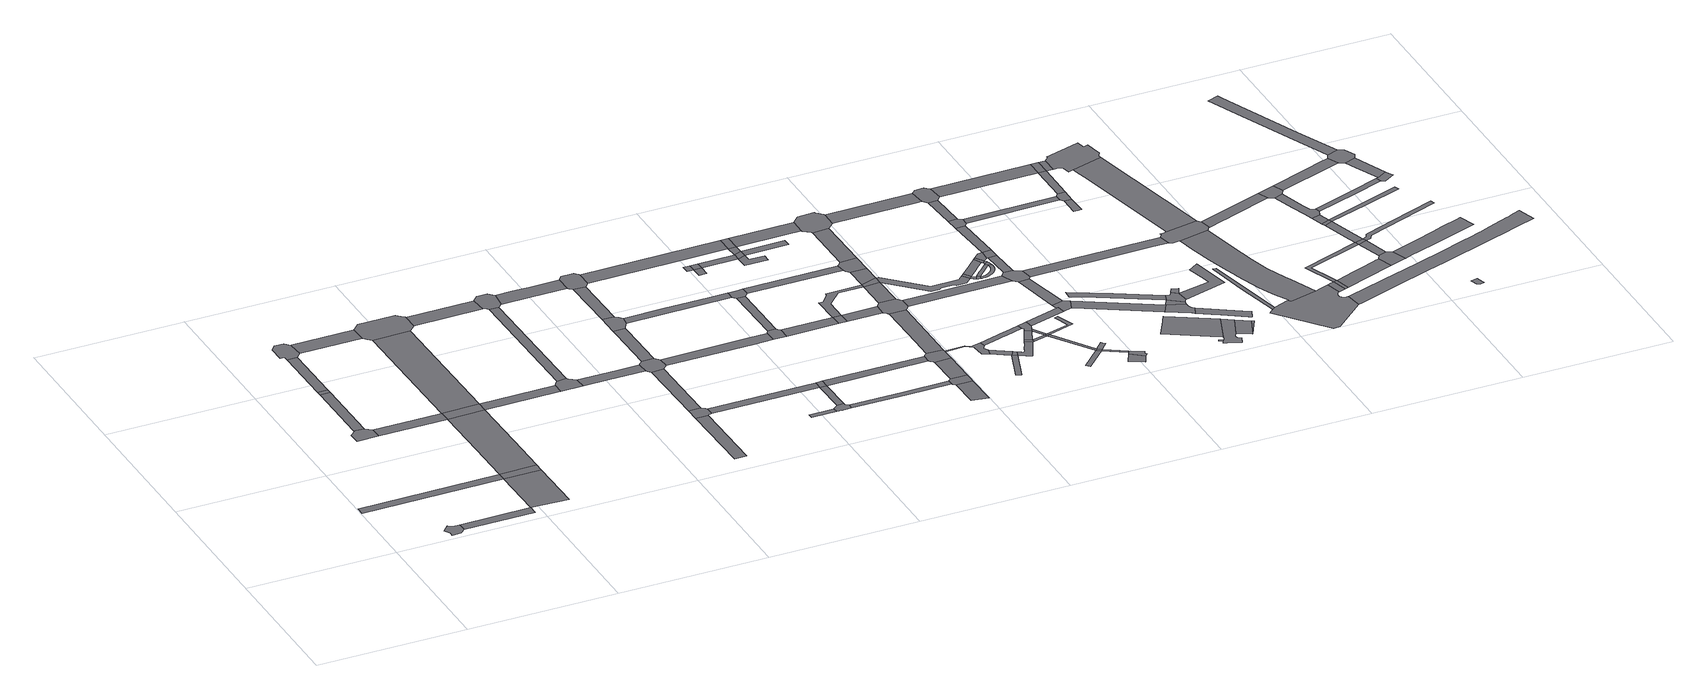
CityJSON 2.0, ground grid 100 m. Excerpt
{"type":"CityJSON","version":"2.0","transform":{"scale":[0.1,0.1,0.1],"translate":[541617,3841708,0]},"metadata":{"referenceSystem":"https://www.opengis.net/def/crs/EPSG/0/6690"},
"CityObjects":{
"road1":{"type":"Road","geometry":[{"type":"MultiSurface","lod":"1","boundaries":[[[0,1,2,3,4,5,6,7,8,9]]]}]},
"road2":{"type":"Road","attributes":{"RoadStructureAttribute.sectionType":"1"},"geometry":[{"type":"MultiSurface","lod":"1","boundaries":[[[10,11,12,13]]]}]},
"road3":{"type":"Road","attributes":{"RoadStructureAttribute.sectionType":"1"},"geometry":[{"type":"MultiSurface","lod":"1","boundaries":[[[14,9,8,15]]]}]},
"road4":{"type":"Road","geometry":[{"type":"MultiSurface","lod":"1","boundaries":[[[16,17,18,19,20,21,22]]]}]},
"road5":{"type":"Road","attributes":{"RoadStructureAttribute.sectionType":"1"},"geometry":[{"type":"MultiSurface","lod":"1","boundaries":[[[23,16,22,24]]]}]},
"road6":{"type":"Road","geometry":[{"type":"MultiSurface","lod":"1","boundaries":[[[25,23,24,26]]]}]},
"road7":{"type":"Road","attributes":{"RoadStructureAttribute.sectionType":"1"},"geometry":[{"type":"MultiSurface","lod":"1","boundaries":[[[27,28,25,26]]]}]},
"road8":{"type":"Road","attributes":{"RoadStructureAttribute.sectionType":"1"},"geometry":[{"type":"MultiSurface","lod":"1","boundaries":[[[29,21,20,30,31]]]}]},
"road9":{"type":"Road","geometry":[{"type":"MultiSurface","lod":"1","boundaries":[[[32,33,34,35,28,27,36,37,38]]]}]},
"road10":{"type":"Road","attributes":{"function":"3","RoadStructureAttribute.sectionType":"1"},"geometry":[{"type":"MultiSurface","lod":"1","boundaries":[[[12,14,39,40]]]}]},
"road11":{"type":"Road","geometry":[{"type":"MultiSurface","lod":"1","boundaries":[[[13,12,40,41]]]}]},
"road12":{"type":"Road","attributes":{"function":"3","RoadStructureAttribute.sectionType":"1"},"geometry":[{"type":"MultiSurface","lod":"1","boundaries":[[[42,43,30,44,45,13,41]]]}]},
"road13":{"type":"Road","attributes":{"RoadStructureAttribute.sectionType":"1"},"geometry":[{"type":"MultiSurface","lod":"1","boundaries":[[[46,37,36,47,48]]]}]},
"road14":{"type":"Road","geometry":[{"type":"MultiSurface","lod":"1","boundaries":[[[31,30,43,49]]]}]},
"road15":{"type":"Road","attributes":{"function":"3","RoadStructureAttribute.sectionType":"1"},"geometry":[{"type":"MultiSurface","lod":"1","boundaries":[[[50,51,31,49,52]]]}]},
"road16":{"type":"Road","geometry":[{"type":"MultiSurface","lod":"1","boundaries":[[[53,54,55,56,48,47,57,58,51,50,59,60,61,62,63,64,65,66]]]}]},
"road17":{"type":"Road","attributes":{"RoadStructureAttribute.sectionType":"1"},"geometry":[{"type":"MultiSurface","lod":"1","boundaries":[[[67,49,43,68,69]]]}]},
"road18":{"type":"Road","geometry":[{"type":"MultiSurface","lod":"1","boundaries":[[[70,71,72,73,67,69,74,75]]]}]},
"road19":{"type":"Road","attributes":{"RoadStructureAttribute.sectionType":"1"},"geometry":[{"type":"MultiSurface","lod":"1","boundaries":[[[62,61,76,77]]]}]},
"road20":{"type":"Road","attributes":{"RoadStructureAttribute.sectionType":"1"},"geometry":[{"type":"MultiSurface","lod":"1","boundaries":[[[78,72,71,79]]]}]},
"road21":{"type":"Road","attributes":{"RoadStructureAttribute.sectionType":"1"},"geometry":[{"type":"MultiSurface","lod":"1","boundaries":[[[80,81,75,74,82,83,84,85]]]}]},
"road22":{"type":"Road","attributes":{"RoadStructureAttribute.sectionType":"1"},"geometry":[{"type":"MultiSurface","lod":"1","boundaries":[[[86,87,88,89]]]}]},
"road23":{"type":"Road","geometry":[{"type":"MultiSurface","lod":"1","boundaries":[[[90,91,92,77,76,93,94,95,78,79,96,97,98,99,100,101,102,103]]]}]},
"road24":{"type":"Road","geometry":[{"type":"MultiSurface","lod":"1","boundaries":[[[104,105,106,107,87,86,108,109,110,111,112]]]}]},
"road25":{"type":"Road","attributes":{"RoadStructureAttribute.sectionType":"1"},"geometry":[{"type":"MultiSurface","lod":"1","boundaries":[[[113,114,115,116,107,106]]]}]},
"road26":{"type":"Road","geometry":[{"type":"MultiSurface","lod":"1","boundaries":[[[117,118,119,85,84,115,114,120,121,122]]]}]},
"road27":{"type":"Road","attributes":{"RoadStructureAttribute.sectionType":"1"},"geometry":[{"type":"MultiSurface","lod":"1","boundaries":[[[123,124,125,100,99,126,127,128]]]}]},
"road28":{"type":"Road","attributes":{"RoadStructureAttribute.sectionType":"1"},"geometry":[{"type":"MultiSurface","lod":"1","boundaries":[[[129,130,131,119,118,132,133,134]]]}]},
"road29":{"type":"Road","geometry":[{"type":"MultiSurface","lod":"1","boundaries":[[[135,136,137,138,129,134,139,140,141,142,143]]]}]},
"road30":{"type":"Road","attributes":{"RoadStructureAttribute.sectionType":"1"},"geometry":[{"type":"MultiSurface","lod":"1","boundaries":[[[144,137,136,145]]]}]},
"road31":{"type":"Road","attributes":{"RoadStructureAttribute.sectionType":"1"},"geometry":[{"type":"MultiSurface","lod":"1","boundaries":[[[112,111,146,147]]]}]},
"road32":{"type":"Road","geometry":[{"type":"MultiSurface","lod":"1","boundaries":[[[148,149,150,128,127,151,152,144,145,153,154,155,156,157,158,159]]]}]},
"road33":{"type":"Road","geometry":[{"type":"MultiSurface","lod":"1","boundaries":[[[160,161,162,163,164]]]}]},
"road34":{"type":"Road","attributes":{"RoadStructureAttribute.sectionType":"1"},"geometry":[{"type":"MultiSurface","lod":"1","boundaries":[[[165,166,122,121,167,168]]]}]},
"road35":{"type":"Road","geometry":[{"type":"MultiSurface","lod":"1","boundaries":[[[169,170,171,172,173,174,160,164,175,176,177,178,179,180,181]]]}]},
"road36":{"type":"Road","attributes":{"RoadStructureAttribute.sectionType":"1"},"geometry":[{"type":"MultiSurface","lod":"1","boundaries":[[[182,183,184,143,142,185,186]]]}]},
"road37":{"type":"Road","attributes":{"RoadStructureAttribute.sectionType":"1"},"geometry":[{"type":"MultiSurface","lod":"1","boundaries":[[[146,172,171,187]]]}]},
"road38":{"type":"Road","geometry":[{"type":"MultiSurface","lod":"1","boundaries":[[[147,146,187,188]]]}]},
"road39":{"type":"Road","geometry":[{"type":"MultiSurface","lod":"1","boundaries":[[[189,190,165,168,191,192,193,194]]]}]},
"road40":{"type":"Road","attributes":{"RoadStructureAttribute.sectionType":"1"},"geometry":[{"type":"MultiSurface","lod":"1","boundaries":[[[156,155,195,196,197,198]]]}]},
"road41":{"type":"Road","attributes":{"RoadStructureAttribute.sectionType":"1"},"geometry":[{"type":"MultiSurface","lod":"1","boundaries":[[[199,189,194,200]]]}]},
"road42":{"type":"Road","attributes":{"RoadStructureAttribute.sectionType":"1"},"geometry":[{"type":"MultiSurface","lod":"1","boundaries":[[[201,181,180,202,203,204]]]}]},
"road43":{"type":"Road","attributes":{"RoadStructureAttribute.sectionType":"1"},"geometry":[{"type":"MultiSurface","lod":"1","boundaries":[[[205,206,207,208]]]}]},
"road44":{"type":"Road","geometry":[{"type":"MultiSurface","lod":"1","boundaries":[[[209,210,186,185,199,200,211,212]]]}]},
"road45":{"type":"Road","geometry":[{"type":"MultiSurface","lod":"1","boundaries":[[[213,214,215,208]]]}]},
"road46":{"type":"Road","attributes":{"RoadStructureAttribute.sectionType":"1"},"geometry":[{"type":"MultiSurface","lod":"1","boundaries":[[[188,187,216,217]]]}]},
"road47":{"type":"Road","geometry":[{"type":"MultiSurface","lod":"1","boundaries":[[[218,205,208,215]]]}]},
"road48":{"type":"Road","attributes":{"RoadStructureAttribute.sectionType":"1"},"geometry":[{"type":"MultiSurface","lod":"1","boundaries":[[[219,192,191,220]]]}]},
"road49":{"type":"Road","attributes":{"RoadStructureAttribute.sectionType":"1"},"geometry":[{"type":"MultiSurface","lod":"1","boundaries":[[[221,218,215,222]]]}]},
"road50":{"type":"Road","geometry":[{"type":"MultiSurface","lod":"1","boundaries":[[[223,219,220,224]]]}]},
"road51":{"type":"Road","attributes":{"RoadStructureAttribute.sectionType":"1"},"geometry":[{"type":"MultiSurface","lod":"1","boundaries":[[[225,226,227,228]]]}]},
"road52":{"type":"Road","geometry":[{"type":"MultiSurface","lod":"1","boundaries":[[[229,221,222,230]]]}]},
"road53":{"type":"Road","geometry":[{"type":"MultiSurface","lod":"1","boundaries":[[[231,232,233,234,235,204,203,236,226,225]]]}]},
"road54":{"type":"Road","attributes":{"RoadStructureAttribute.sectionType":"1"},"geometry":[{"type":"MultiSurface","lod":"1","boundaries":[[[237,197,221,229]]]}]},
"road55":{"type":"Road","geometry":[{"type":"MultiSurface","lod":"1","boundaries":[[[238,239,240,241,230,222]]]}]},
"road56":{"type":"Road","geometry":[{"type":"MultiSurface","lod":"1","boundaries":[[[198,197,237,242]]]}]},
"road57":{"type":"Road","attributes":{"RoadStructureAttribute.sectionType":"1"},"geometry":[{"type":"MultiSurface","lod":"1","boundaries":[[[212,211,243,244,245]]]}]},
"road58":{"type":"Road","attributes":{"RoadStructureAttribute.sectionType":"1"},"geometry":[{"type":"MultiSurface","lod":"1","boundaries":[[[246,247,234,233]]]}]},
"road59":{"type":"Road","attributes":{"RoadStructureAttribute.sectionType":"1"},"geometry":[{"type":"MultiSurface","lod":"1","boundaries":[[[248,223,224,249]]]}]},
"road60":{"type":"Road","geometry":[{"type":"MultiSurface","lod":"1","boundaries":[[[250,251,252,217,216,253,254,247,246,255,256,257]]]}]},
"road61":{"type":"Road","geometry":[{"type":"MultiSurface","lod":"1","boundaries":[[[258,259,260,261,219,223,262,263,264,265]]]}]},
"road62":{"type":"Road","attributes":{"RoadStructureAttribute.sectionType":"1"},"geometry":[{"type":"MultiSurface","lod":"1","boundaries":[[[266,267,229,230]]]}]},
"road63":{"type":"Road","attributes":{"RoadStructureAttribute.sectionType":"1"},"geometry":[{"type":"MultiSurface","lod":"1","boundaries":[[[268,269,250,257,270,271]]]}]},
"road64":{"type":"Road","attributes":{"RoadStructureAttribute.sectionType":"1"},"geometry":[{"type":"MultiSurface","lod":"1","boundaries":[[[272,273,274,256,255,275,276,277,278,279,280,281,282]]]}]},
"road65":{"type":"Road","attributes":{"RoadStructureAttribute.sectionType":"1"},"geometry":[{"type":"MultiSurface","lod":"1","boundaries":[[[242,237,283,284,285]]]}]},
"road66":{"type":"Road","geometry":[{"type":"MultiSurface","lod":"1","boundaries":[[[286,287,288,248,249,289,290,268,271,291,292,293,294,295,296,297]]]}]},
"road67":{"type":"Road","attributes":{"RoadStructureAttribute.sectionType":"1"},"geometry":[{"type":"MultiSurface","lod":"1","boundaries":[[[298,264,299,286,297]]]}]},
"road68":{"type":"Road","geometry":[{"type":"MultiSurface","lod":"1","boundaries":[[[300,265,264,298]]]}]},
"road69":{"type":"Road","geometry":[{"type":"MultiSurface","lod":"1","boundaries":[[[301,302,303,304,305,306]]]}]},
"road70":{"type":"Road","attributes":{"RoadStructureAttribute.sectionType":"1"},"geometry":[{"type":"MultiSurface","lod":"1","boundaries":[[[307,308,265,300,309]]]}]},
"road71":{"type":"Road","attributes":{"RoadStructureAttribute.sectionType":"1"},"geometry":[{"type":"MultiSurface","lod":"1","boundaries":[[[310,279,278,301,311]]]}]},
"road72":{"type":"Road","geometry":[{"type":"MultiSurface","lod":"1","boundaries":[[[312,313,245,244,314,315,307,309,316,317,318]]]}]},
"road73":{"type":"Road","geometry":[{"type":"MultiSurface","lod":"1","boundaries":[[[311,301,306,319]]]}]},
"road74":{"type":"Road","attributes":{"RoadStructureAttribute.sectionType":"1"},"geometry":[{"type":"MultiSurface","lod":"1","boundaries":[[[320,321,312,318]]]}]},
"road75":{"type":"Road","attributes":{"RoadStructureAttribute.sectionType":"1"},"geometry":[{"type":"MultiSurface","lod":"1","boundaries":[[[322,323,324,325,282,281,326,327,328,329]]]}]},
"road76":{"type":"Road","attributes":{"RoadStructureAttribute.sectionType":"1"},"geometry":[{"type":"MultiSurface","lod":"1","boundaries":[[[330,331,332,333,334,335,336,337,319,306,338,339,340,341,342,343,344,345,346,347,348]]]}]},
"road77":{"type":"Road","geometry":[{"type":"MultiSurface","lod":"1","boundaries":[[[349,350,351,352,353,354,285,284,355,356,321,320,357,358,359,360]]]}]},
"road78":{"type":"Road","geometry":[{"type":"MultiSurface","lod":"1","boundaries":[[[361,330,348,362,363]]]}]},
"road79":{"type":"Road","attributes":{"RoadStructureAttribute.sectionType":"1"},"geometry":[{"type":"MultiSurface","lod":"1","boundaries":[[[364,365,366,300,298,367,368,369,370,371,372,373,374]]]}]},
"road80":{"type":"Road","attributes":{"RoadStructureAttribute.sectionType":"1"},"geometry":[{"type":"MultiSurface","lod":"1","boundaries":[[[375,361,363,376]]]}]},
"road81":{"type":"Road","geometry":[{"type":"MultiSurface","lod":"1","boundaries":[[[377,363,362,378]]]}]},
"road82":{"type":"Road","attributes":{"RoadStructureAttribute.sectionType":"1"},"geometry":[{"type":"MultiSurface","lod":"1","boundaries":[[[379,294,293,380,381]]]}]},
"road83":{"type":"Road","geometry":[{"type":"MultiSurface","lod":"1","boundaries":[[[382,322,329,383,375,376,384,385]]]}]},
"road84":{"type":"Road","geometry":[{"type":"MultiSurface","lod":"1","boundaries":[[[384,376,377,386]]]}]},
"road85":{"type":"Road","geometry":[{"type":"MultiSurface","lod":"1","boundaries":[[[386,377,378,387]]]}]},
"road86":{"type":"Road","geometry":[{"type":"MultiSurface","lod":"1","boundaries":[[[388,389,390,391,392,393]]]}]},
"road87":{"type":"Road","geometry":[{"type":"MultiSurface","lod":"1","boundaries":[[[387,378,388,394]]]}]},
"road88":{"type":"Road","geometry":[{"type":"MultiSurface","lod":"1","boundaries":[[[395,374,373,396]]]}]},
"road89":{"type":"Road","geometry":[{"type":"MultiSurface","lod":"1","boundaries":[[[394,388,393,397]]]}]},
"road90":{"type":"Road","geometry":[{"type":"MultiSurface","lod":"1","boundaries":[[[398,396,373,399,400,401]]]}]},
"road91":{"type":"Road","geometry":[{"type":"MultiSurface","lod":"1","boundaries":[[[402,403,404,405,406,386,387]]]}]},
"road92":{"type":"Road","attributes":{"RoadStructureAttribute.sectionType":"1"},"geometry":[{"type":"MultiSurface","lod":"1","boundaries":[[[407,382,385,408]]]}]},
"road93":{"type":"Road","geometry":[{"type":"MultiSurface","lod":"1","boundaries":[[[409,401,400,410,411,412]]]}]},
"road94":{"type":"Road","geometry":[{"type":"MultiSurface","lod":"1","boundaries":[[[413,414,415,394,397]]]}]},
"road95":{"type":"Road","geometry":[{"type":"MultiSurface","lod":"1","boundaries":[[[397,393,416,417]]]}]},
"road96":{"type":"Road","attributes":{"RoadStructureAttribute.sectionType":"1"},"geometry":[{"type":"MultiSurface","lod":"1","boundaries":[[[418,419,395,396,420,421,422]]]}]},
"road97":{"type":"Road","geometry":[{"type":"MultiSurface","lod":"1","boundaries":[[[423,424,425,409,412,426,427,428]]]}]},
"road98":{"type":"Road","attributes":{"RoadStructureAttribute.sectionType":"1"},"geometry":[{"type":"MultiSurface","lod":"1","boundaries":[[[360,359,429,430,431]]]}]},
"road99":{"type":"Road","geometry":[{"type":"MultiSurface","lod":"1","boundaries":[[[432,433,434,435]]]}]},
"road100":{"type":"Road","geometry":[{"type":"MultiSurface","lod":"1","boundaries":[[[428,436,437,438,439,440,441,442,443,444,445,446,447,448,449,450,451,452,453,412,411,454,455,456,457,458,459,460,461,462,463,464,465,466,467,468,469,470,471,472]]]}]},
"road101":{"type":"Road","geometry":[{"type":"MultiSurface","lod":"1","boundaries":[[[417,416,432,435,473,474,475]]]}]},
"road102":{"type":"Road","geometry":[{"type":"MultiSurface","lod":"1","boundaries":[[[476,418,422,477,478]]]}]},
"road103":{"type":"Road","geometry":[{"type":"MultiSurface","lod":"1","boundaries":[[[479,478,477,480,481,482]]]}]},
"road104":{"type":"Road","geometry":[{"type":"MultiSurface","lod":"1","boundaries":[[[483,484,482,481,423,428,472]]]}]},
"road105":{"type":"Road","geometry":[{"type":"MultiSurface","lod":"1","boundaries":[[[485,486,487,488,407,408,489,490,491,492,493]]]}]},
"road106":{"type":"Road","attributes":{"RoadStructureAttribute.sectionType":"1"},"geometry":[{"type":"MultiSurface","lod":"1","boundaries":[[[494,495,476,478,496]]]}]},
"road107":{"type":"Road","attributes":{"RoadStructureAttribute.sectionType":"1"},"geometry":[{"type":"MultiSurface","lod":"1","boundaries":[[[497,498,486,485]]]}]},
"road108":{"type":"Road","geometry":[{"type":"MultiSurface","lod":"1","boundaries":[[[499,500,381,380,498,497,501,502]]]}]},
"road109":{"type":"Road","attributes":{"RoadStructureAttribute.sectionType":"1"},"geometry":[{"type":"MultiSurface","lod":"1","boundaries":[[[503,504,505,500,499]]]}]},
"road110":{"type":"Road","geometry":[{"type":"MultiSurface","lod":"1","boundaries":[[[506,494,496,505,504]]]}]},
"road111":{"type":"Road","attributes":{"RoadStructureAttribute.sectionType":"1"},"geometry":[{"type":"MultiSurface","lod":"1","boundaries":[[[507,508,494,506]]]}]},
"road112":{"type":"Road","geometry":[{"type":"MultiSurface","lod":"1","boundaries":[[[509,510,508,507,511,512]]]}]},
"road113":{"type":"Road","attributes":{"RoadStructureAttribute.sectionType":"1"},"geometry":[{"type":"MultiSurface","lod":"1","boundaries":[[[513,510,509,514]]]}]},
"road114":{"type":"Road","attributes":{"RoadStructureAttribute.sectionType":"1"},"geometry":[{"type":"MultiSurface","lod":"1","boundaries":[[[493,492,515,516,517,518]]]}]},
"road115":{"type":"Road","geometry":[{"type":"MultiSurface","lod":"1","boundaries":[[[519,520,521,522,431,430,523,524,513,514,525,526,527,528]]]}]},
"road116":{"type":"Road","geometry":[{"type":"MultiSurface","lod":"1","boundaries":[[[529,530,531,532,533,534]]]}]},
"road117":{"type":"Road","geometry":[{"type":"MultiSurface","lod":"1","boundaries":[[[535,536,537,538,539,540,541,542,543]]]}]},
"road118":{"type":"Road","geometry":[{"type":"MultiSurface","lod":"1","boundaries":[[[544,545,546,547]]]}]},
"road119":{"type":"Road","geometry":[{"type":"MultiSurface","lod":"1","boundaries":[[[518,517,548,549,550,551,552,553,554]]]}]},
"road120":{"type":"Road","attributes":{"RoadStructureAttribute.sectionType":"1"},"geometry":[{"type":"MultiSurface","lod":"1","boundaries":[[[555,512,511,556]]]}]},
"road121":{"type":"Road","geometry":[{"type":"MultiSurface","lod":"1","boundaries":[[[533,518,554,557]]]}]},
"road122":{"type":"Road","attributes":{"RoadStructureAttribute.sectionType":"1"},"geometry":[{"type":"MultiSurface","lod":"1","boundaries":[[[502,501,558,559,560,561,562,563]]]}]},
"road123":{"type":"Road","geometry":[{"type":"MultiSurface","lod":"1","boundaries":[[[543,542,564,565,566,547,546,567,568,569,570,571,572,573,574,575,576,577]]]}]},
"road124":{"type":"Road","geometry":[{"type":"MultiSurface","lod":"1","boundaries":[[[578,579,534,533,557,580,581,582]]]}]},
"road125":{"type":"Road","geometry":[{"type":"MultiSurface","lod":"1","boundaries":[[[583,584,578,582]]]}]},
"road126":{"type":"Road","attributes":{"RoadStructureAttribute.sectionType":"1"},"geometry":[{"type":"MultiSurface","lod":"1","boundaries":[[[585,528,527,586]]]}]},
"road127":{"type":"Road","geometry":[{"type":"MultiSurface","lod":"1","boundaries":[[[577,576,587,588]]]}]},
"road128":{"type":"Road","attributes":{"RoadStructureAttribute.sectionType":"1"},"geometry":[{"type":"MultiSurface","lod":"1","boundaries":[[[589,550,549,590,591,592,593,594]]]}]},
"road129":{"type":"Road","geometry":[{"type":"MultiSurface","lod":"1","boundaries":[[[595,588,587]]]}]},
"road130":{"type":"Road","geometry":[{"type":"MultiSurface","lod":"1","boundaries":[[[596,597,598,599,600,601,582,581]]]}]},
"road131":{"type":"Road","geometry":[{"type":"MultiSurface","lod":"1","boundaries":[[[602,603,604,605,606]]]}]},
"road132":{"type":"Road","geometry":[{"type":"MultiSurface","lod":"1","boundaries":[[[607,555,556,602,606,608]]]}]},
"road133":{"type":"Road","attributes":{"RoadStructureAttribute.sectionType":"1"},"geometry":[{"type":"MultiSurface","lod":"1","boundaries":[[[586,607,608,609]]]}]},
"road134":{"type":"Road","geometry":[{"type":"MultiSurface","lod":"1","boundaries":[[[610,611,612,613,614,615,616,617]]]}]},
"road135":{"type":"Road","geometry":[{"type":"MultiSurface","lod":"1","boundaries":[[[618,585,586,609]]]}]},
"road136":{"type":"Road","geometry":[{"type":"MultiSurface","lod":"1","boundaries":[[[619,618,609,620]]]}]},
"road137":{"type":"Road","geometry":[{"type":"MultiSurface","lod":"1","boundaries":[[[621,622,623,624,625,626,627,628,617,616,629,630,631,632,633,634,635,636,637,638,639,640,641,642,643,644,645,646,647,648,649]]]}]},
"road138":{"type":"Road","geometry":[{"type":"MultiSurface","lod":"1","boundaries":[[[650,651,652,653,654,563,562,655,656,657,658,659,660,661]]]}]},
"road139":{"type":"Road","attributes":{"function":"1"},"geometry":[{"type":"MultiSurface","lod":"1","boundaries":[[[662,663,664,665,666,667,668,669,670,658,657,671,672,673,674,675,676,677,678,679,680,681,682,683,684,685,686,687,624,623]]]}]},
"road140":{"type":"Road","geometry":[{"type":"MultiSurface","lod":"1","boundaries":[[[688,689,690,691,692,693,694,651,650]]]}]},
"road141":{"type":"Road","geometry":[{"type":"MultiSurface","lod":"1","boundaries":[[[695,696,697,698,699,700,701,702,703,704,619,620,705,706,707,708,689,688,709,710,711]]]}]},
"road142":{"type":"Road","attributes":{"RoadStructureAttribute.sectionType":"1"},"geometry":[{"type":"MultiSurface","lod":"1","boundaries":[[[712,713,621,649,714]]]}]},
"road143":{"type":"Road","geometry":[{"type":"MultiSurface","lod":"1","boundaries":[[[715,712,714,716]]]}]},
"road144":{"type":"Road","attributes":{"RoadStructureAttribute.sectionType":"1"},"geometry":[{"type":"MultiSurface","lod":"1","boundaries":[[[717,661,660,718,719,720,721]]]}]},
"road145":{"type":"Road","geometry":[{"type":"MultiSurface","lod":"1","boundaries":[[[722,723,712,715,724,725,726,727]]]}]},
"road146":{"type":"Road","attributes":{"RoadStructureAttribute.sectionType":"1"},"geometry":[{"type":"MultiSurface","lod":"1","boundaries":[[[728,729,730,731,732,733,715,716,734,735]]]}]},
"road147":{"type":"Road","geometry":[{"type":"MultiSurface","lod":"1","boundaries":[[[736,717,721,737,738,739]]]}]},
"road148":{"type":"Road","geometry":[{"type":"MultiSurface","lod":"1","boundaries":[[[740,741,742,743]]]}]},
"road149":{"type":"Road","geometry":[{"type":"MultiSurface","lod":"1","boundaries":[[[743,742,744,745]]]}]},
"road150":{"type":"Road","attributes":{"RoadStructureAttribute.sectionType":"1"},"geometry":[{"type":"MultiSurface","lod":"1","boundaries":[[[746,747,748,738,737,749,750,751,741,740,752,753]]]}]},
"road151":{"type":"Road","attributes":{"RoadStructureAttribute.sectionType":"1"},"geometry":[{"type":"MultiSurface","lod":"1","boundaries":[[[754,755,745,744,756,722,757]]]}]},
"road152":{"type":"Road","geometry":[{"type":"MultiSurface","lod":"1","boundaries":[[[757,722,727,758]]]}]},
"road153":{"type":"Road","attributes":{"RoadStructureAttribute.sectionType":"1"},"geometry":[{"type":"MultiSurface","lod":"1","boundaries":[[[758,727,759,760]]]}]},
"road154":{"type":"Road","geometry":[{"type":"MultiSurface","lod":"1","boundaries":[[[761,762,760,759,763,728,735,764,765,766,767]]]}]},
"road155":{"type":"Road","geometry":[{"type":"MultiSurface","lod":"1","boundaries":[[[768,769,770,771,772,773]]]}]},
"road156":{"type":"Road","attributes":{"RoadStructureAttribute.sectionType":"1"},"geometry":[{"type":"MultiSurface","lod":"1","boundaries":[[[774,775,776,777,778,779,780,781,782,783,784,785,786,787,788,789,790,791,792,633,632,793,794,795,796,797,798,799,800,801,802,803]]]}]},
"road157":{"type":"Road","attributes":{"RoadStructureAttribute.sectionType":"1"},"geometry":[{"type":"MultiSurface","lod":"1","boundaries":[[[804,805,806,807,736,739,808,809]]]}]},
"road158":{"type":"Road","geometry":[{"type":"MultiSurface","lod":"1","boundaries":[[[810,811,812,813,743,745]]]}]},
"road159":{"type":"Road","geometry":[{"type":"MultiSurface","lod":"1","boundaries":[[[814,815,753,752,816,817]]]}]},
"road160":{"type":"Road","geometry":[{"type":"MultiSurface","lod":"1","boundaries":[[[818,819,820,821,822,757,758,823,824,825]]]}]},
"road161":{"type":"Road","attributes":{"RoadStructureAttribute.sectionType":"1"},"geometry":[{"type":"MultiSurface","lod":"1","boundaries":[[[826,827,828,829,830,831,832,767,766,833,834,835,836,837,838]]]}]},
"road162":{"type":"Road","attributes":{"RoadStructureAttribute.sectionType":"1"},"geometry":[{"type":"MultiSurface","lod":"1","boundaries":[[[839,840,841,842,843,844,845,846,847,848,849,850]]]}]},
"road163":{"type":"Road","geometry":[{"type":"MultiSurface","lod":"1","boundaries":[[[850,849,804,809,851,852,853,854]]]}]},
"road164":{"type":"Road","attributes":{"RoadStructureAttribute.sectionType":"1"},"geometry":[{"type":"MultiSurface","lod":"1","boundaries":[[[852,851,855,856,857]]]}]},
"road165":{"type":"Road","geometry":[{"type":"MultiSurface","lod":"1","boundaries":[[[858,857,856,814,817,859,860]]]}]}
},
"vertices":[
[453,133,0],[436,133,0],[409,156,0],[370,111,0],[391,73,0],[390,57,0],[390,42,0],[450,42,0],[484,73,0],[483,134,0],
[10,564,0],[10,505,0],[951,512,0],[950,573,0],
[954,138,0],[955,76,0],
[377,1406,0],[377,1398,0],[341,1367,0],[342,1288,0],[486,1289,0],[485,1368,0],[444,1404,0],
[374,1879,0],[441,1879,0],
[374,1911,0],[440,1912,0],
[437,2337,0],[370,2336,0],
[763,1370,0],[944,1292,0],[943,1371,0],
[368,2516,0],[338,2480,0],[341,2370,0],[370,2370,0],[469,2371,0],[461,2481,0],[429,2512,0],
[1204,125,0],[1201,514,0],
[1201,575,0],
[1199,897,0],[1194,1296,0],[948,895,0],[950,582,0],
[470,2481,0],[884,2373,0],[881,2485,0],
[1193,1373,0],
[1183,2328,0],[932,2325,0],[1193,1375,0],
[931,2534,0],[929,2532,0],[905,2509,0],[886,2490,0],[887,2371,0],[907,2350,0],[1207,2353,0],[1226,2372,0],[1230,2376,0],[1229,2488,0],[1225,2491,0],[1205,2510,0],[1181,2533,0],[1181,2535,0],
[1698,1379,0],[1682,1300,0],[1699,1300,0],
[1801,1416,0],[1794,1423,0],[1729,1417,0],[1721,1408,0],[1848,1302,0],[1843,1381,0],
[1690,2381,0],[1679,2491,0],
[1722,2358,0],[1784,2357,0],
[2125,1383,0],[2011,1382,0],[2012,1303,0],[2125,1303,0],[2264,1303,0],[2258,1384,0],
[2380,668,0],[2299,667,0],[2306,136,0],[2387,139,0],
[1720,2529,0],[1719,2528,0],[1704,2514,0],[1699,2382,0],[1701,2380,0],[1722,2359,0],[1786,2359,0],[1808,2380,0],[1811,2383,0],[1813,2383,0],[1823,2492,0],[1798,2517,0],[1788,2527,0],[1788,2529,0],
[2402,746,0],[2399,749,0],[2378,768,0],[2297,767,0],[2388,674,0],[2389,675,0],[2401,677,0],[2410,681,0],[2407,741,0],
[2376,909,0],[2372,1278,0],[2291,1272,0],[2295,908,0],
[2390,1396,0],[2370,1417,0],[2290,1413,0],[2391,1297,0],[2402,1308,0],[2399,1386,0],
[2049,2494,0],[2000,2494,0],[1927,2493,0],[2002,2384,0],[2250,2385,0],[2250,2496,0],
[2285,1808,0],[2285,1786,0],[2286,1768,0],[2366,1769,0],[2365,1787,0],[2365,1809,0],
[2384,1943,0],[2364,1962,0],[2284,1961,0],[2285,1813,0],[2368,1814,0],[2385,1842,0],[2392,1854,0],[2397,1861,0],[2406,1921,0],
[2279,2357,0],[2359,2355,0],
[3129,684,0],[3129,744,0],
[2278,2528,0],[2258,2505,0],[2254,2500,0],[2255,2380,0],[2259,2376,0],[2379,2378,0],[2383,2382,0],[2387,2386,0],[2386,2497,0],[2382,2502,0],[2378,2505,0],[2359,2526,0],
[3098,419,0],[2933,417,0],[2933,399,0],[2934,382,0],[3099,385,0],
[3112,1394,0],[2986,1392,0],[2987,1312,0],[3113,1313,0],
[3196,423,0],[3179,438,0],[3178,450,0],[3133,449,0],[3116,434,0],[3102,422,0],[3110,385,0],[3117,385,0],[3134,385,0],[3134,380,0],[3157,380,0],[3196,381,0],[3200,420,0],
[2981,1926,0],[2671,1924,0],[2409,1921,0],[3100,1868,0],[3099,1927,0],
[3173,684,0],
[3173,744,0],
[3126,1418,0],[3116,1400,0],[3203,1314,0],[3202,1395,0],[3197,1401,0],[3181,1418,0],
[2971,2392,0],[3305,2396,0],[3324,2396,0],[3323,2505,0],
[3123,1845,0],[3178,1845,0],
[3565,422,0],[3565,382,0],[3863,383,0],[3862,424,0],
[3030,2311,0],[2986,2310,0],[2986,2258,0],[3031,2259,0],
[3171,1928,0],[3130,1927,0],[3202,1869,0],[3202,1928,0],
[3032,2185,0],[3084,2186,0],[3083,2259,0],
[3849,688,0],[3851,747,0],
[3082,2311,0],
[3550,1398,0],[3550,1317,0],
[3327,2314,0],[3328,2262,0],
[3607,1399,0],[3608,1317,0],
[3993,365,0],[3883,363,0],[3886,160,0],[3996,138,0],
[3378,2334,0],[3380,2282,0],
[3993,388,0],[3992,418,0],[3992,443,0],[3883,442,0],[3868,429,0],[3868,378,0],
[3376,2397,0],
[3330,2176,0],[3487,2175,0],[3487,2227,0],[3381,2228,0],
[3375,2506,0],
[3286,1870,0],[3841,1873,0],[3833,1933,0],
[3989,660,0],[3880,658,0],
[3845,1402,0],[3844,1319,0],
[3879,776,0],[3874,770,0],[3859,756,0],[3859,678,0],[3875,663,0],[3988,745,0],[3988,752,0],[3988,769,0],
[3629,1667,0],[3627,1648,0],[3575,1589,0],[3547,1589,0],[3604,1547,0],[3700,1642,0],[3870,1644,0],[3870,1669,0],
[3673,2287,0],[3673,2339,0],
[3873,1291,0],[3876,924,0],[3986,925,0],[3984,1289,0],
[4175,737,0],[4160,734,0],[4123,756,0],[4123,748,0],[4170,718,0],[4178,629,0],[4219,605,0],[4231,652,0],[4215,680,0],[4232,712,0],[4225,751,0],
[3713,2400,0],[3809,2401,0],[3812,2510,0],
[3872,1433,0],[3867,1428,0],[3861,1420,0],[3863,1300,0],[3868,1295,0],[3988,1294,0],[3995,1301,0],[4014,1321,0],[4011,1401,0],[3992,1421,0],[3987,1427,0],[3982,1432,0],
[3980,1651,0],[3870,1629,0],
[3980,1710,0],
[4332,538,0],[4254,315,0],[4271,308,0],[4289,300,0],[4289,302,0],[4364,521,0],
[3868,1834,0],[3870,1674,0],[3978,1835,0],
[4270,628,0],[4356,574,0],
[3867,1967,0],[3843,1943,0],[3846,1865,0],[3852,1857,0],[3978,1859,0],[3977,1945,0],[3977,1968,0],
[4377,560,0],
[3973,2357,0],[3863,2352,0],
[4514,836,0],[4418,807,0],[4410,805,0],[4274,765,0],[4310,735,0],[4400,762,0],[4405,763,0],[4522,797,0],
[4468,646,0],[4457,622,0],[4435,576,0],[4422,547,0],[4412,539,0],[4400,546,0],[4398,548,0],[4387,554,0],[4376,514,0],[4384,510,0],[4396,502,0],[4402,499,0],[4408,495,0],[4421,487,0],[4442,474,0],[4443,475,0],[4465,523,0],[4498,592,0],[4513,625,0],
[4014,2517,0],[3977,2558,0],[3972,2563,0],[3862,2562,0],[3857,2556,0],[3817,2515,0],[3815,2395,0],[3858,2356,0],[3978,2362,0],[4013,2397,0],[4017,2402,0],[4019,2513,0],
[4478,667,0],[4526,628,0],[4521,648,0],
[4426,1478,0],[4237,1477,0],[3999,1710,0],[4215,1422,0],[4270,1422,0],[4286,1437,0],[4369,1438,0],[4383,1423,0],[4449,1423,0],[4491,1465,0],[4459,1511,0],
[4526,770,0],[4562,745,0],
[4613,671,0],[4623,654,0],
[4191,1403,0],[4707,1327,0],[4675,1407,0],
[4576,854,0],[4532,783,0],[4574,766,0],[4586,803,0],
[4630,676,0],
[4643,661,0],
[4816,376,0],[4810,370,0],[4685,242,0],[4707,215,0],[4837,350,0],[4841,353,0],
[4828,388,0],
[4476,1527,0],[4507,1481,0],
[4853,366,0],
[4521,1471,0],[4508,1451,0],[4521,1444,0],[4531,1465,0],
[4820,713,0],[4779,835,0],[4752,826,0],[4767,785,0],[4790,720,0],
[4825,926,0],[4835,874,0],
[4539,1473,0],[4535,1438,0],[4549,1435,0],[4555,1457,0],
[4902,424,0],[4893,431,0],[4881,445,0],
[4982,270,0],[4989,288,0],
[4606,1659,0],[4517,1569,0],[4567,1541,0],[4584,1558,0],[4632,1607,0],
[4639,1575,0],[4589,1524,0],[4573,1508,0],[4563,1465,0],[4605,1508,0],[4655,1559,0],
[4590,2408,0],[4612,2408,0],[4603,2518,0],
[4974,253,0],[4935,172,0],[5028,125,0],[5057,188,0],
[4656,1555,0],[4657,1543,0],[4656,1531,0],[4655,1527,0],[4654,1520,0],[4650,1509,0],[4644,1498,0],[4637,1489,0],[4629,1480,0],[4625,1477,0],[4620,1472,0],[4610,1466,0],[4607,1464,0],[4600,1461,0],[4588,1458,0],[4577,1456,0],[4565,1456,0],[4561,1457,0],[4556,1434,0],[4564,1433,0],[4579,1433,0],[4593,1436,0],[4599,1437,0],[4608,1440,0],[4621,1446,0],[4634,1454,0],[4635,1455,0],[4643,1461,0],[4645,1463,0],[4655,1474,0],[4664,1486,0],[4671,1499,0],[4676,1513,0],[4679,1528,0],[4680,1543,0],[4680,1546,0],[4679,1558,0],
[5077,206,0],[5067,221,0],[5074,238,0],
[4617,1669,0],[4639,1596,0],[4656,1613,0],
[4665,1600,0],[4645,1588,0],[4647,1584,0],[4666,1598,0],
[4676,1572,0],[4671,1586,0],
[4882,989,0],[4801,966,0],[4807,937,0],[4812,933,0],[4849,878,0],[4870,884,0],[4887,889,0],[4892,891,0],[4922,966,0],
[4686,1708,0],[4655,1708,0],[4682,1636,0],
[4810,1309,0],[4737,1300,0],
[4765,1440,0],[4704,1439,0],[4826,1328,0],[4811,1410,0],
[4763,1448,0],[4751,1640,0],[4691,1636,0],
[4746,1712,0],
[4726,2037,0],[4664,2033,0],
[4719,2134,0],[4658,2130,0],[4746,2061,0],[4745,2111,0],
[4641,2378,0],[4704,2377,0],
[4904,884,0],[5148,745,0],[5382,611,0],[5422,680,0],
[4717,2524,0],[4692,2548,0],[4631,2544,0],[4612,2526,0],[4616,2404,0],[4634,2386,0],[4713,2387,0],[4727,2404,0],[4732,2409,0],[4722,2519,0],
[5190,937,0],[4941,1069,0],[4937,1014,0],[5085,936,0],[5449,732,0],[5469,786,0],
[5597,426,0],[5351,566,0],[5327,524,0],[5322,513,0],[5250,384,0],[5509,233,0],[5561,203,0],[5575,196,0],[5648,391,0],
[5536,172,0],[5530,161,0],[5553,148,0],[5560,158,0],
[5527,528,0],[5541,518,0],[5566,576,0],[5559,580,0],[5543,596,0],[5538,614,0],[5538,640,0],
[5369,2121,0],[5370,2071,0],
[5543,663,0],
[5327,1334,0],[5406,1335,0],[5553,1336,0],[5633,1337,0],[5748,1338,0],[5731,1417,0],
[5575,185,0],[5575,181,0],[5568,166,0],[5543,129,0],[5550,126,0],[5566,118,0],[5573,123,0],[5648,85,0],[5668,134,0],[5655,144,0],[5645,161,0],[5645,176,0],[5660,199,0],[5720,348,0],
[5512,805,0],[5494,772,0],[5552,680,0],[5562,690,0],[5552,773,0],
[5574,823,0],[5531,840,0],
[5388,2526,0],[5389,2415,0],
[5749,150,0],[5808,295,0],
[5848,395,0],[5626,464,0],[5673,434,0],[5815,343,0],[5832,332,0],[5857,390,0],
[5824,286,0],
[5856,771,0],[5817,943,0],[5795,1041,0],[5726,993,0],[5761,865,0],[5771,820,0],
[5389,2049,0],[5389,1916,0],[5420,1916,0],[5442,1916,0],[5441,2049,0],
[5389,2141,0],[5441,2141,0],
[5441,2416,0],
[5880,944,0],[5868,943,0],[5857,943,0],[5858,941,0],[5915,644,0],[5980,367,0],[5982,362,0],[6003,377,0],
[5440,2526,0],
[5489,2527,0],[5489,2416,0],
[6403,482,0],[6340,459,0],[6309,448,0],[6121,399,0],[6111,417,0],[6110,418,0],[6098,414,0],[6010,380,0],[5949,331,0],[6218,2,0],[6262,8,0],[6473,193,0],[6456,304,0],[6451,304,0],[6445,303,0],[6435,305,0],[6428,307,0],[6422,311,0],[6415,317,0],[6412,321,0],[6407,329,0],[6407,335,0],[6407,343,0],[6408,350,0],[6411,358,0],[6414,363,0],[6415,365,0],[6422,372,0],[6429,378,0],
[6009,1497,0],[5791,1459,0],[5775,1456,0],[5747,1452,0],[5749,1439,0],[5772,1322,0],[5795,1326,0],[5819,1329,0],[6026,1372,0],[6038,1394,0],[6048,1397,0],[6030,1478,0],
[6308,450,0],[6228,636,0],[6210,679,0],[6155,813,0],[6154,815,0],[6116,946,0],[6073,1137,0],[6056,1216,0],[6023,1367,0],[5821,1321,0],[5823,1313,0],[5845,1213,0],[5884,1051,0],[5912,944,0],[5928,891,0],[5946,836,0],[5956,804,0],[5974,747,0],[6015,625,0],[6059,528,0],[6064,517,0],[6067,511,0],[6114,420,0],[6115,418,0],[6117,414,0],[6120,408,0],
[5808,2422,0],[5596,2359,0],[5610,2293,0],[5619,2255,0],[5713,1818,0],[5789,1471,0],[5789,1468,0],
[5784,2584,0],[5776,2582,0],[5766,2580,0],[5765,2584,0],[5754,2634,0],[5550,2572,0],[5541,2570,0],[5515,2566,0],[5517,2556,0],[5509,2546,0],[5526,2416,0],[5549,2398,0],[5560,2351,0],[5577,2354,0],[5804,2443,0],[5821,2472,0],[5798,2588,0],
[6452,499,0],[6432,492,0],[6477,395,0],
[6475,508,0],[6501,404,0],
[6484,1638,0],[6147,1432,0],[6191,1448,0],[6238,1465,0],[6510,1562,0],
[6766,867,0],[6367,723,0],[6448,577,0],[6407,684,0],[6399,706,0],[6776,837,0],
[6809,629,0],[6791,622,0],[6764,613,0],[6677,581,0],[6605,555,0],[6485,511,0],[6828,521,0],[6846,527,0],
[6603,1680,0],[6551,1548,0],[6609,1567,0],[6630,1604,0],
[6710,1249,0],[6652,1230,0],[6677,1149,0],[6734,1175,0],
[6686,1122,0],[6742,1148,0],
[6684,1331,0],[6665,1390,0],[6637,1480,0],[6552,1547,0],[6600,1395,0],[6630,1299,0],[6724,1287,0],[6718,1322,0],
[6824,886,0],[6804,953,0],[6739,952,0],[6825,885,0],
[6833,858,0],
[6829,667,0],[6885,688,0],
[6915,673,0],[6889,686,0],[6830,665,0],[6884,541,0],[6941,561,0],[6959,568,0],[6923,669,0],
[7247,171,0],[7202,156,0],[7218,111,0],[7238,102,0],[7267,112,0],[7262,126,0],
[7815,787,0],[7772,769,0],[7724,749,0],[7715,745,0],[7670,728,0],[7617,707,0],[7570,688,0],[7512,665,0],[7508,663,0],[7499,660,0],[7466,646,0],[7446,640,0],[7445,639,0],[7347,604,0],[7192,550,0],[7019,491,0],[6882,446,0],[6839,432,0],[6473,310,0],[6492,200,0],[6873,331,0],[6916,346,0],[7020,381,0],[7159,429,0],[7184,437,0],[7480,538,0],[7545,560,0],[7609,582,0],[7724,621,0],[7857,667,0],
[7036,1834,0],[7006,1823,0],[7001,1821,0],[6854,1769,0],[7007,1738,0],[7070,1759,0],
[7012,1237,0],[7270,1327,0],[7257,1357,0],[7011,1270,0],
[7199,1494,0],[7010,1425,0],[7010,1385,0],[7213,1458,0],
[7382,1114,0],[7070,999,0],[6884,930,0],[6866,923,0],[6851,894,0],[6871,870,0],[6886,899,0],[7394,1087,0],
[7460,862,0],[7441,856,0],[7318,812,0],[7245,785,0],[7104,734,0],[7034,709,0],[7017,700,0],[7018,589,0],[7060,603,0],[7114,621,0],[7157,635,0],[7183,643,0],[7499,753,0],
[7052,2075,0],[7002,2189,0],[6783,2698,0],[6780,2706,0],[6759,2754,0],[6749,2778,0],[6674,2750,0],[6765,2539,0],[6978,2043,0],[7004,1984,0],[7053,1871,0],[7130,1897,0],
[7109,1741,0],[7186,1767,0],[7201,1805,0],[7170,1882,0],
[7145,1659,0],[7214,1500,0],[7283,1543,0],
[7293,1518,0],[7239,1443,0],[7307,1487,0]
]}
